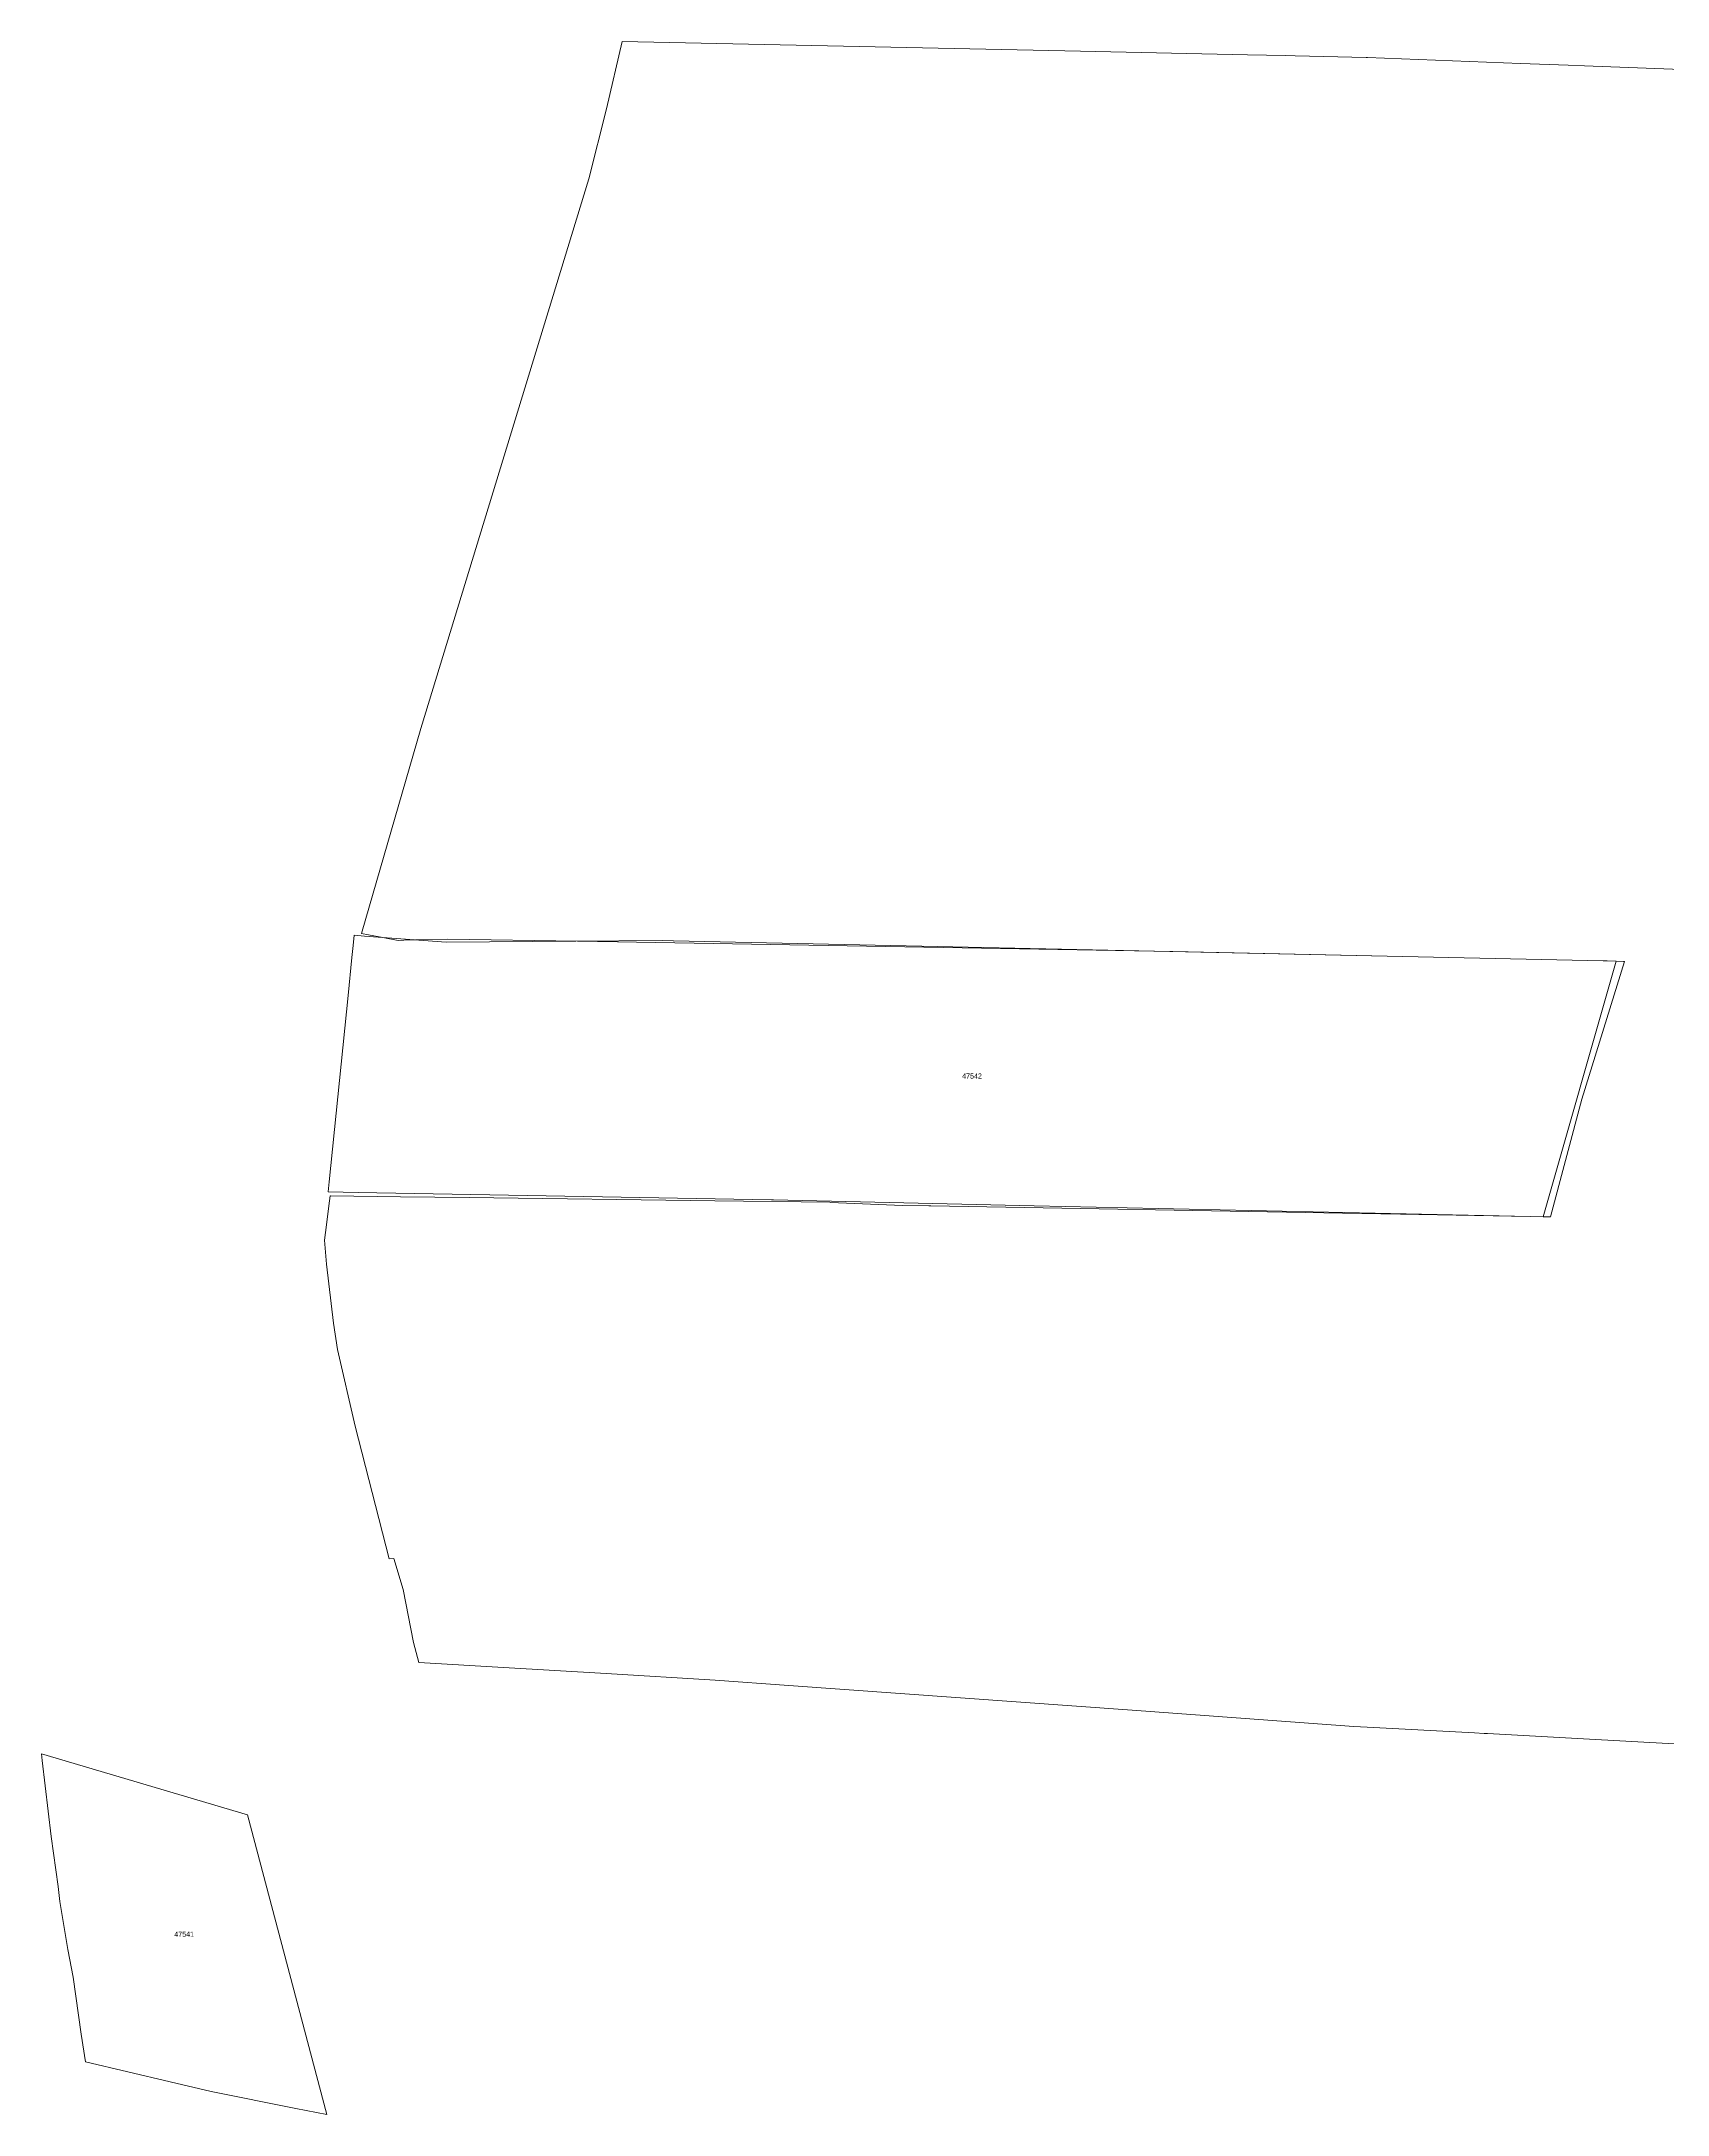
# Model space of a CAD drawing. Header units: metres. Extents: x 105313 to 106240, y 111784 to 118148.
# Drawn here: x 105313.3 to 105629.3, y 112699.3 to 113102.2 of the extents above; entities that cross this region are included whole.
import ezdxf
from ezdxf.enums import TextEntityAlignment as Align

# ---------------------------------------------------------------- set-up
doc = ezdxf.new("R2010")
doc.units = ezdxf.units.M
doc.layers.add('60-PREDIAL-COD', color=8, linetype='Continuous', lineweight=5)
doc.layers.add('60-PREDIAL-LOTE', color=42, linetype='CONTINUOUS', lineweight=13)

msp = doc.modelspace()

# ---------------------------------------------------------------- linework, layer by layer
at = {"layer": '60-PREDIAL-LOTE'}
msp.add_lwpolyline([(105631.7792, 112771.3138), (105611.8084, 112772.3924), (105594.3564, 112773.335), (105593.674, 112773.3708), (105591.8378, 112773.4672), (105570.9294, 112774.564), (105568.375, 112774.7492), (105525.2738, 112777.8716), (105458.5736, 112782.7036), (105444.2394, 112783.742), (105423.0436, 112784.995), (105403.1165, 112786.1729), (105386.6054, 112787.149), (105385.6314, 112791.044), (105383.5674, 112801.329), (105381.8004, 112807.374), (105380.8834, 112807.328), (105374.2514, 112833.075), (105370.8374, 112848.002), (105370.0544, 112853.072), (105368.7134, 112864.566), (105368.3234, 112869.258), (105368.6997, 112872.2121), (105369.1703, 112875.9066), (105369.4154, 112877.831), (105369.4372, 112877.8308), (105369.4452, 112877.8308), (105383.0947, 112877.6764), (105396.4014, 112877.526), (105444.1452, 112876.8857), (105466.5054, 112876.5858), (105466.6424, 112876.584), (105480.6694, 112875.9962), (105485.7546, 112875.9046), (105486.1654, 112875.8972), (105566.1602, 112874.4566), (105573.5966, 112874.3226), (105573.7974, 112874.319), (105602.6566, 112873.8298), (105605.1486, 112873.7875), (105606.3924, 112873.7664), (105606.5934, 112873.763), (105612.6804, 112896.659), (105620.9764, 112923.408), (105620.776, 112923.4122), (105620.7704, 112923.4122), (105619.3193, 112923.4465), (105617.5928, 112923.4874), (105616.8564, 112923.5049), (105616.832, 112923.5054), (105574.8152, 112924.4177), (105533.1859, 112925.3216), (105425.2233, 112927.1856), (105417.4885, 112927.3191), (105392.3014, 112927.754), (105385.9795, 112927.5767), (105383.7212, 112927.5134), (105382.6014, 112927.482), (105379.6346, 112928.0543), (105376.873, 112928.587), (105376.873, 112928.587), (105375.4944, 112928.853), (105387.0016, 112968.686), (105411.7593, 113049.6395), (105419.6574, 113075.465), (105423.1294, 113089.121), (105426.1554, 113102.183), (105515.2194, 113100.319), (105547.6642, 113099.5904), (105555.0702, 113099.4242), (105556.929, 113099.3824), (105570.7812, 113099.0708), (105570.9924, 113099.0656), (105600.7378, 113097.9256), (105610.021, 113097.57), (105613.2004, 113097.4482), (105637.1804, 113096.5298)], dxfattribs=at)
for points in [[(105436.0746, 112927.4288), (105436.1592, 112927.4283), (105574.8152, 112924.4177), (105616.832, 112923.5054), (105619.3206, 112923.4514), (105605.1452, 112873.7756), (105602.6566, 112873.8299), (105506.203, 112875.9342), (105455.6011, 112877.0382), (105455.2131, 112877.0467), (105374.8376, 112878.4882), (105368.9873, 112878.5931), (105369.1899, 112880.5828), (105372.8806, 112916.796), (105373.6295, 112924.1443), (105373.8679, 112926.4834), (105374.0706, 112928.4731), (105376.065, 112928.323), (105378.7452, 112928.1213), (105391.9502, 112927.1273), (105433.9075, 112927.4425), (105436.0746, 112927.4288)], [(105313.2917, 112769.384), (105353.3408, 112757.5534), (105368.7618, 112699.3103), (105362.7604, 112700.5133), (105346.2968, 112703.8133), (105338.2855, 112705.6905), (105321.8317, 112709.5302), (105321.0349, 112714.9326), (105319.4463, 112725.9881), (105318.3864, 112731.3516), (105316.8903, 112740.7138), (105316.5094, 112743.6156), (105315.1735, 112753.3422), (105313.4421, 112768.1014), (105313.2917, 112769.384)]]:
    msp.add_lwpolyline(points, close=True, dxfattribs=at)

# ---------------------------------------------------------------- texts
at = {"layer": '60-PREDIAL-COD'}
for s, p in [('47542', (105494.154, 112901.1243)), ('47541', (105341.0267, 112734.3472))]:
    msp.add_text(s, height=1, dxfattribs=at).set_placement(p, align=Align.MIDDLE_CENTER)

doc.saveas('drawing.dxf')
